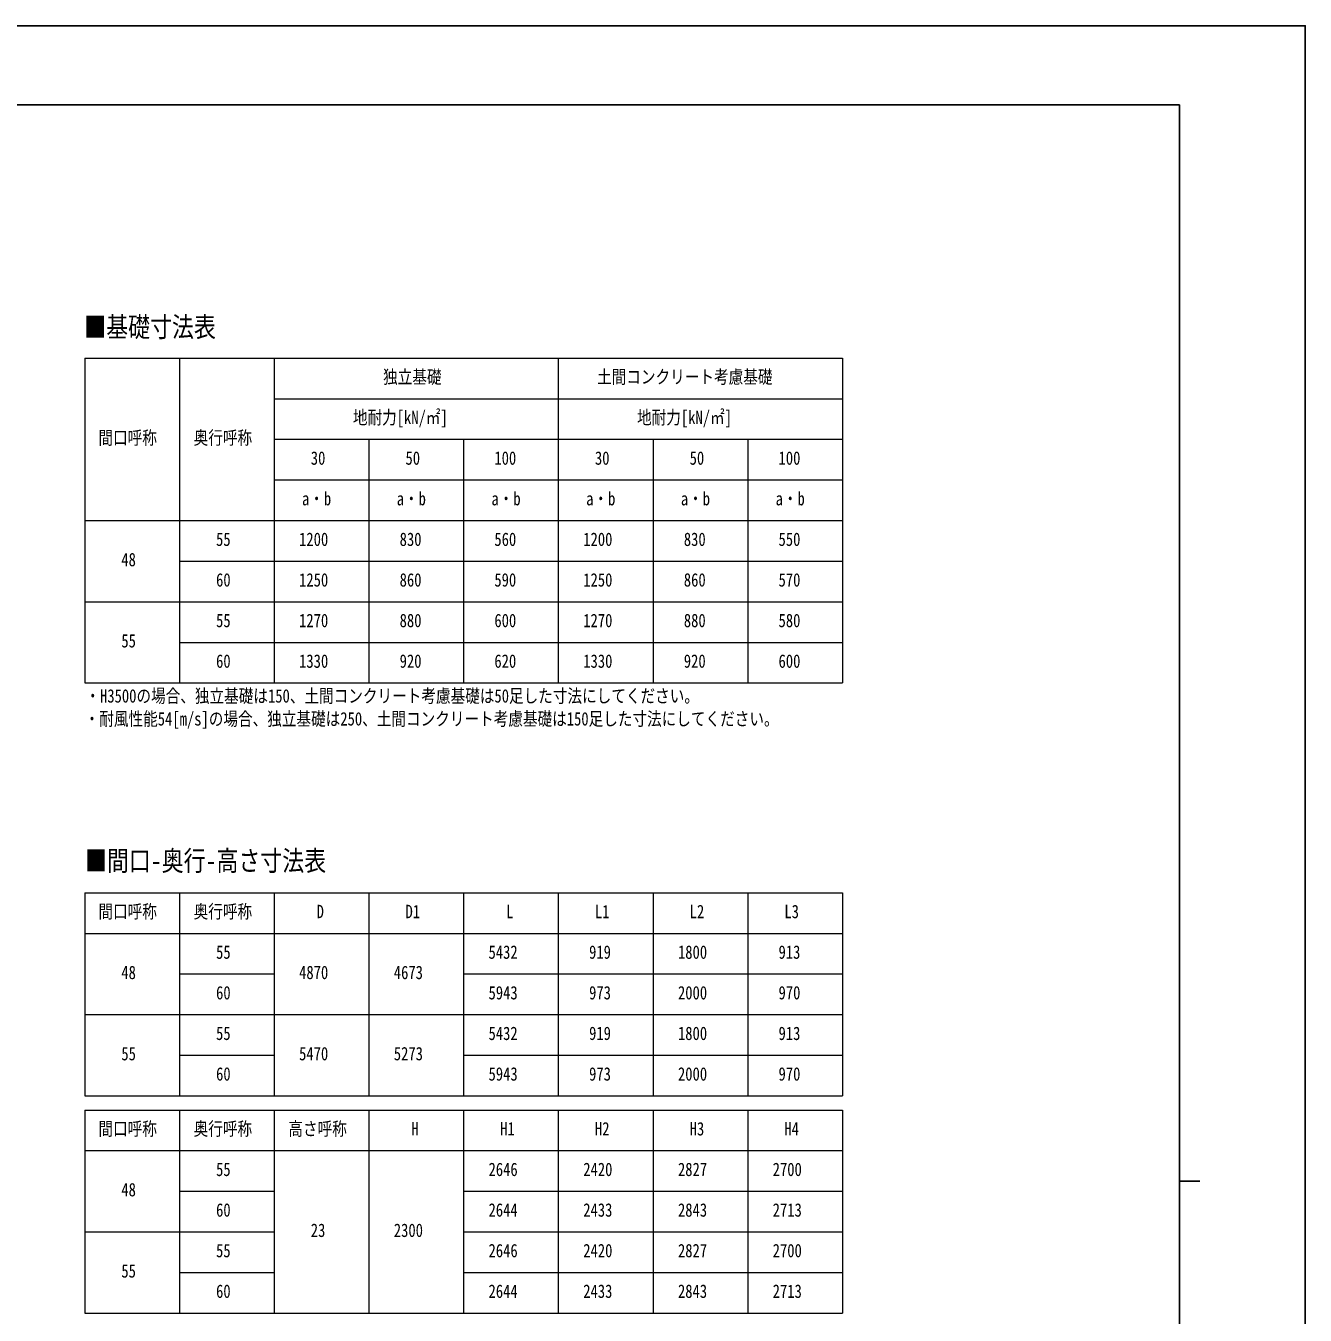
# Model space of a CAD drawing. Units: millimetres, scale not verified. Extents: x -12615 to 12615, y -8910 to 8910.
# Drawn here: x 3160 to 12615, y -616 to 8910 of the extents above; entities that cross this region are included whole.
import ezdxf
from ezdxf.enums import TextEntityAlignment as Align

# ---------------------------------------------------------------- set-up
doc = ezdxf.new("R2010")
doc.units = ezdxf.units.MM
doc.header["$LTSCALE"] = 40
doc.layers.add('0-1_TABLE1', color=7, linetype='Continuous', lineweight=18)
doc.layers.add('0-2_USER1', color=3, linetype='Continuous')
doc.layers.add('0-7_YKK_ZWAK', color=7, linetype='Continuous')
doc.styles.add('ＭＳ ゴシック', font='')
doc.styles.get('ＭＳ ゴシック').set_extended_font_data('MS Gothic')

msp = doc.modelspace()

# ---------------------------------------------------------------- linework, layer by layer
at = {"layer": '0-1_TABLE1'}
for p, q in [((3595.06, 6455), (9195.06, 6455)), ((3595.06, 6455), (3595.06, 4055)), ((4295.06, 6455), (4295.06, 4055)), ((4995.06, 6455), (4995.06, 4055)), ((7095.06, 6455), (7095.06, 4055)), ((4995.06, 6155), (9195.06, 6155)), ((4995.06, 5855), (9195.06, 5855)), ((5695.06, 5855), (5695.06, 4055)), ((6395.06, 5855), (6395.06, 4055)), ((7795.06, 5855), (7795.06, 4055)), ((8495.06, 5855), (8495.06, 4055)), ((4995.06, 5555), (9195.06, 5555)), ((3595.06, 5255), (9195.06, 5255)), ((4295.06, 4955), (9195.06, 4955)), ((3595.06, 4655), (9195.06, 4655)), ((4295.06, 4355), (9195.06, 4355)), ((3595.06, 2505), (9195.06, 2505)), ((3595.06, 2505), (3595.06, 1005)), ((4295.06, 2505), (4295.06, 1005)), ((4995.06, 2505), (4995.06, 1005)), ((5695.06, 2505), (5695.06, 1005)), ((6395.06, 2505), (6395.06, 1005)), ((7095.06, 2505), (7095.06, 1005)), ((7795.06, 2505), (7795.06, 1005)), ((8495.06, 2505), (8495.06, 1005)), ((9195.06, 2505), (9195.06, 1005)), ((3595.06, 2205), (9195.06, 2205)), ((4295.06, 1905), (4995.06, 1905)), ((6395.06, 1905), (9195.06, 1905)), ((3595.06, 1605), (9195.06, 1605)), ((4295.06, 1305), (4995.06, 1305)), ((6395.06, 1305), (9195.06, 1305)), ((3595.06, 1005), (9195.06, 1005)), ((3595.06, 900), (9195.06, 900)), ((3595.06, 900), (3595.06, -600)), ((4295.06, 900), (4295.06, -600)), ((4995.06, 900), (4995.06, -600)), ((5695.06, 900), (5695.06, -600)), ((6395.06, 900), (6395.06, -600)), ((7095.06, 900), (7095.06, -600)), ((7795.06, 900), (7795.06, -600)), ((8495.06, 900), (8495.06, -600)), ((9195.06, 900), (9195.06, -600)), ((3595.06, 600), (9195.06, 600)), ((4295.06, 300), (4995.06, 300)), ((6395.06, 300), (9195.06, 300)), ((3595.06, 0), (4995.06, 0)), ((6395.06, 0), (9195.06, 0)), ((4295.06, -300), (4995.06, -300)), ((6395.06, -300), (9195.06, -300)), ((3595.06, -600), (9195.06, -600))]:
    msp.add_line(p, q, dxfattribs=at)
for points in [[(9195.06, 6455), (9195.06, 5855), (9195.06, 4055)], [(3595.06, 4055), (4295.06, 4055), (9195.06, 4055)]]:
    msp.add_lwpolyline(points, dxfattribs=at)
at = {"layer": '0-7_YKK_ZWAK'}
for p, q in [((11685.06, 8325), (-11714.94, 8325)), ((11685.06, 8325), (11685.06, -7575)), ((11685.06, 375), (11835.06, 375))]:
    msp.add_line(p, q, dxfattribs=at)
msp.add_lwpolyline([(-12615, -8910), (12615, -8910), (12615, 8910), (-12615, 8910)], close=True, dxfattribs=at)

# ---------------------------------------------------------------- texts
at = {"layer": '0-1_TABLE1', "style": 'ＭＳ ゴシック', "width": 0.8}
for s, p in [('独立基礎', (5800.26, 6237.5)), ('土間コンクリート考慮基礎', (7381.86, 6237.5)), ('地耐力[kN/㎡]', (5577.06, 5937.5)), ('地耐力[kN/㎡]', (7677.06, 5937.5)), ('間口呼称', (3696.66, 5787.5)), ('奥行呼称', (4400.26, 5787.5)), ('30', (5265.86, 5637.5)), ('50', (5965.86, 5637.5)), ('100', (6622.66, 5637.5)), ('30', (7365.86, 5637.5)), ('50', (8065.86, 5637.5)), ('100', (8722.66, 5637.5)), ('a・b', (5201.06, 5337.5)), ('a・b', (5901.06, 5337.5)), ('a・b', (6601.06, 5337.5)), ('a・b', (7301.06, 5337.5)), ('a・b', (8001.06, 5337.5)), ('a・b', (8701.06, 5337.5)), ('55', (4565.86, 5037.5)), ('1200', (5179.46, 5037.5)), ('830', (5922.66, 5037.5)), ('560', (6622.66, 5037.5)), ('1200', (7279.46, 5037.5)), ('830', (8022.66, 5037.5)), ('550', (8722.66, 5037.5)), ('48', (3865.86, 4887.5)), ('60', (4565.86, 4737.5)), ('1250', (5179.46, 4737.5)), ('860', (5922.66, 4737.5)), ('590', (6622.66, 4737.5)), ('1250', (7279.46, 4737.5)), ('860', (8022.66, 4737.5)), ('570', (8722.66, 4737.5)), ('55', (4565.86, 4437.5)), ('1270', (5179.46, 4437.5)), ('880', (5922.66, 4437.5)), ('600', (6622.66, 4437.5)), ('1270', (7279.46, 4437.5)), ('880', (8022.66, 4437.5)), ('580', (8722.66, 4437.5)), ('55', (3865.86, 4287.5)), ('60', (4565.86, 4137.5)), ('1330', (5179.46, 4137.5)), ('920', (5922.66, 4137.5)), ('620', (6622.66, 4137.5)), ('1330', (7279.46, 4137.5)), ('920', (8022.66, 4137.5)), ('600', (8722.66, 4137.5)), ('間口呼称', (3696.66, 2287.5)), ('奥行呼称', (4400.26, 2287.5)), ('D', (5309.06, 2287.5)), ('D1', (5965.86, 2287.5)), ('L', (6709.06, 2287.5)), ('L1', (7365.86, 2287.5)), ('L2', (8065.86, 2287.5)), ('L3', (8765.86, 2287.5)), ('55', (4565.86, 1987.5)), ('5432', (6579.46, 1987.5)), ('919', (7322.66, 1987.5)), ('1800', (7979.46, 1987.5)), ('913', (8722.66, 1987.5)), ('48', (3865.86, 1837.5)), ('4870', (5179.46, 1837.5)), ('4673', (5879.46, 1837.5)), ('60', (4565.86, 1687.5)), ('5943', (6579.46, 1687.5)), ('973', (7322.66, 1687.5)), ('2000', (7979.46, 1687.5)), ('970', (8722.66, 1687.5)), ('55', (4565.86, 1387.5)), ('5432', (6579.46, 1387.5)), ('919', (7322.66, 1387.5)), ('1800', (7979.46, 1387.5)), ('913', (8722.66, 1387.5)), ('55', (3865.86, 1237.5)), ('5470', (5179.46, 1237.5)), ('5273', (5879.46, 1237.5)), ('60', (4565.86, 1087.5)), ('5943', (6579.46, 1087.5)), ('973', (7322.66, 1087.5)), ('2000', (7979.46, 1087.5)), ('970', (8722.66, 1087.5)), ('間口呼称', (3696.66, 682.5)), ('奥行呼称', (4400.26, 682.5)), ('高さ呼称', (5100.26, 682.5)), ('H', (6009.06, 682.5)), ('H1', (6665.86, 682.5)), ('H2', (7365.86, 682.5)), ('H3', (8065.86, 682.5)), ('H4', (8765.86, 682.5)), ('55', (4565.86, 382.5)), ('2646', (6579.46, 382.5)), ('2420', (7279.46, 382.5)), ('2827', (7979.46, 382.5)), ('2700', (8679.46, 382.5)), ('48', (3865.86, 232.5)), ('60', (4565.86, 82.5)), ('2644', (6579.46, 82.5)), ('2433', (7279.46, 82.5)), ('2843', (7979.46, 82.5)), ('2713', (8679.46, 82.5)), ('23', (5265.86, -67.5)), ('2300', (5879.46, -67.5)), ('55', (4565.86, -217.5)), ('2646', (6579.46, -217.5)), ('2420', (7279.46, -217.5)), ('2827', (7979.46, -217.5)), ('2700', (8679.46, -217.5)), ('55', (3865.86, -367.5)), ('60', (4565.86, -517.5)), ('2644', (6579.46, -517.5)), ('2433', (7279.46, -517.5)), ('2843', (7979.46, -517.5)), ('2713', (8679.46, -517.5))]:
    msp.add_text(s, height=98.97, dxfattribs=at).set_placement(p, align=Align.BOTTOM_LEFT)
at = {"layer": '0-2_USER1', "style": 'ＭＳ ゴシック', "width": 0.8}
for s, height, p in [('■基礎寸法表', 148.5, (3591.98, 6566.45)), ('・H3500の場合、独立基礎は150、土間コンクリート考慮基礎は50足した寸法にしてください。', 98.97, (3600.23, 3880.37)), ('・耐風性能54[m/s]の場合、独立基礎は250、土間コンクリート考慮基礎は150足した寸法にしてください。', 98.97, (3595.06, 3711)), ('■間口-奥行-高さ寸法表', 148.5, (3597.12, 2622.76))]:
    msp.add_text(s, height=height, dxfattribs=at).set_placement(p, align=Align.BOTTOM_LEFT)

doc.saveas('drawing.dxf')
